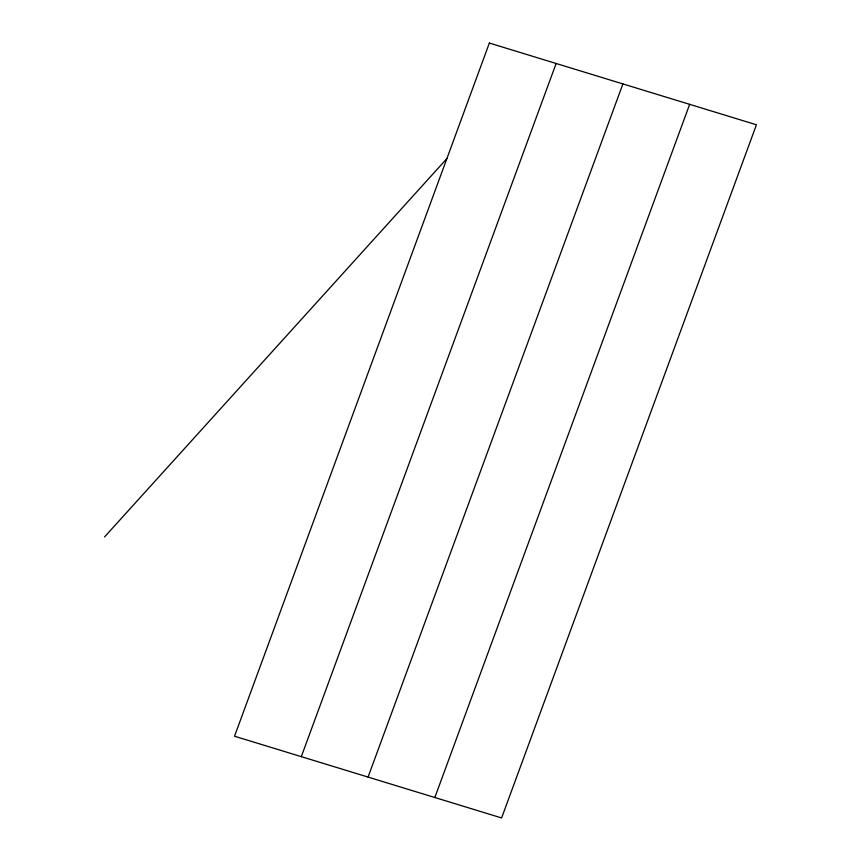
<?xml version="1.0" encoding="UTF-8"?>
<svg xmlns="http://www.w3.org/2000/svg" width="861" height="861" viewBox="0 0 861 861"><rect width="100%" height="100%" fill="white"/><g stroke="black" fill="none" stroke-linecap="round" stroke-linejoin="round"><path stroke-width="1.29" d="M301.307 756.658L556.131 63.477M368.067 777.085L622.901 83.915M434.837 797.523L689.661 104.342M104.568 536.92L446.891 158.575M489.36 43.05L234.536 736.22L501.608 817.95L756.432 124.78L489.36 43.05"/></g></svg>
